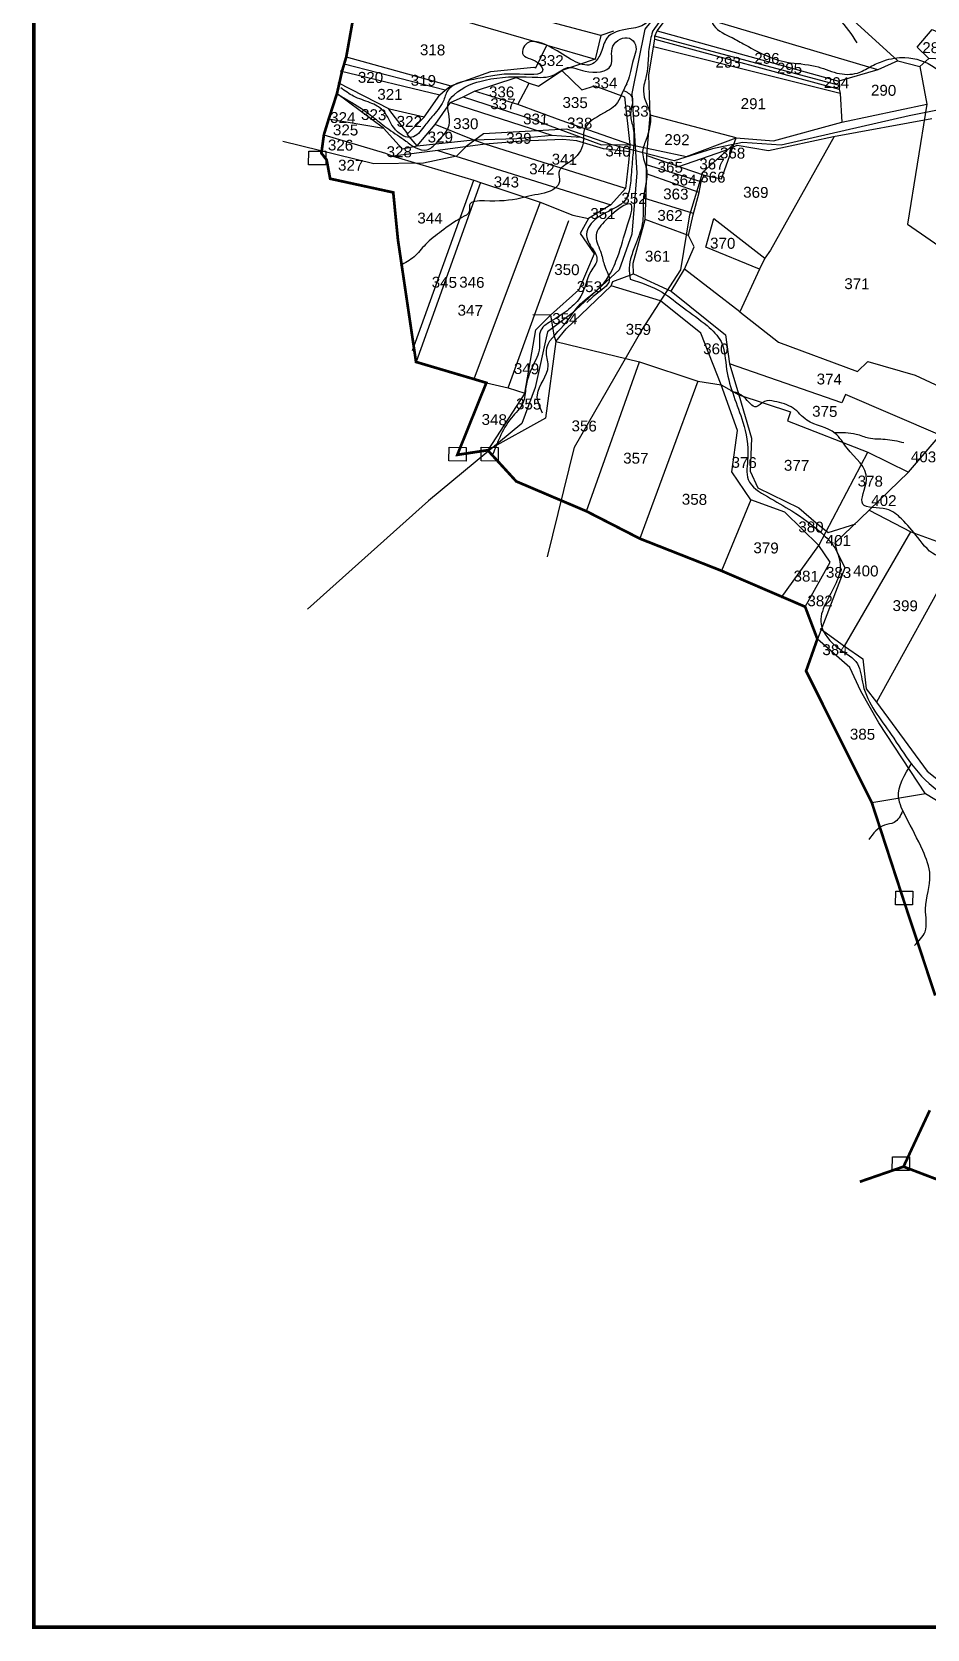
# Model space of a CAD drawing. Header units: inches. Extents: x 188154 to 219324, y 1610300 to 1617572.
# Drawn here: x 188154 to 189827, y 1611295 to 1614279 of the extents above; entities that cross this region are included whole.
import ezdxf
from ezdxf.enums import TextEntityAlignment as Align

# ---------------------------------------------------------------- set-up
doc = ezdxf.new("R2010")
doc.units = ezdxf.units.IN
doc.header["$LTSCALE"] = 15
doc.header["$MEASUREMENT"] = 0
for name, color, linetype in [('PAPER SIZE', 5, 'Continuous'), ('PLOTS', 7, 'Continuous'), ('PLOTS NO', 7, 'Continuous'), ('ROAD', 1, 'Continuous'), ('STREAM', 4, 'Continuous'), ('VILLAGE BOUNDARY STONES', 1, 'Continuous'), ('VILLAGE BOUNDAY', 5, 'Continuous')]:
    doc.layers.add(name, color=color, linetype=linetype)
doc.styles.get("Standard").update_dxf_attribs({"font": 'arial.ttf'})

msp = doc.modelspace()

# ---------------------------------------------------------------- linework, layer by layer
at = {"layer": 'PAPER SIZE', "color": 5, "const_width": 7.11}
msp.add_lwpolyline([(193061.1, 1616258.8), (188158, 1616258.8), (188158, 1611298.8), (193061.1, 1611298.8)], close=True, dxfattribs=at)
at = {"layer": 'PLOTS'}
for points in [[(189217.4, 1614272.4), (188768.9, 1614392)], [(189600.6, 1614381.9), (189772.9, 1614225.3), (189813.8, 1614214.3), (189830.9, 1614229.4), (189809.1, 1614250.3), (189836.7, 1614283.3), (189893.1, 1614258.2), (189868.8, 1614227.6), (189830.9, 1614229.4)], [(189116.8, 1614254.2), (188764.2, 1614357.1)], [(189133.4, 1613701), (189153.2, 1613724.6), (189237.1, 1613804.4), (189240, 1613812.8), (189278.6, 1613827), (189278.2, 1613847.2), (189300.5, 1613928.7), (189302.5, 1613975.3), (189303.9, 1614048.2), (189309.7, 1614123.8), (189307.2, 1614198.3), (189316.1, 1614251.5), (189318.5, 1614265.3), (189318.8, 1614271.1), (189322.8, 1614281.3), (189353.7, 1614321.3), (189378.2, 1614357.4)], [(189735.3, 1614208.3), (189353.7, 1614321.3)], [(189241.6, 1614280.4), (189217.4, 1614272.4), (189206.9, 1614228.3), (189206.9, 1614228.3), (189145, 1614206.7), (189182.4, 1614170.6), (189206.2, 1614178.2), (189262.1, 1614158.1), (189271.9, 1614068.6), (189271, 1614055.2), (189269.1, 1614035.1), (189263.7, 1613986.6), (189236.4, 1613956.2), (189194.6, 1613930.5), (189179.2, 1613902.7), (189205.5, 1613864.4), (189176.6, 1613797.3), (189123.8, 1613749.6), (189129.6, 1613712.9), (189133.4, 1613701), (189114.5, 1613557.7), (189006.3, 1613497.6)], [(189318.5, 1614265.3), (189663.2, 1614172.2)], [(189663.5, 1614178.8), (189318.8, 1614271.1)], [(189322.8, 1614281.3), (189662.5, 1614186.9)], [(188741.9, 1614232.4), (188937.4, 1614178.3)], [(188874.2, 1614066.3), (188855.5, 1614088.2), (188887.7, 1614120), (188916.8, 1614161.5), (188926.5, 1614170.2), (188937.4, 1614178.3), (189012.2, 1614205.3), (189092.3, 1614213.2), (189096.4, 1614212.1), (189116.8, 1614254.2), (189206.9, 1614228.3)], [(189664.8, 1614163.9), (189316.1, 1614251.5)], [(188730.5, 1614206.1), (188916.8, 1614161.5)], [(188926.5, 1614170.2), (188737.9, 1614219)], [(188874.2, 1614066.3), (188908.3, 1614106.4), (188936.5, 1614147.3), (188960.4, 1614157.9), (188981.7, 1614168.2), (189059.2, 1614194.1), (189083.8, 1614183.2), (189100.9, 1614177.9), (189145, 1614206.7)], [(189772.9, 1614225.3), (189735.3, 1614208.3), (189662.5, 1614186.9), (189663.5, 1614178.8), (189663.2, 1614172.2), (189664.8, 1614163.9), (189668.3, 1614110.2)], [(189813.8, 1614214.3), (189827.2, 1614144.4)], [(188708.5, 1614117), (188811.5, 1614099.2), (188846.5, 1614060.9), (188874.2, 1614066.3), (188979.3, 1614077.4), (189061, 1614080.1), (189126.4, 1614086), (189180.6, 1614082.2), (189218.7, 1614068.4), (189271.9, 1614068.6), (189143.5, 1614113.4), (189062.6, 1614143.2), (188981.7, 1614168.2)], [(188887.7, 1614120), (188822.5, 1614134.9), (188726.8, 1614183.7)], [(189062.6, 1614143.2), (189083.8, 1614183.2)], [(188811.5, 1614099.2), (188724.5, 1614163.8)], [(188936.5, 1614147.3), (189126.4, 1614086)], [(188960.4, 1614157.9), (189089.5, 1614116.2), (189180.6, 1614082.2)], [(189271.9, 1614068.6), (189377.9, 1614046.6), (189470.6, 1614081), (189540.6, 1614075.5), (189668.3, 1614110.2), (189827.2, 1614144.4), (189790.6, 1613920.2), (190010.8, 1613767.8), (190150.5, 1613778.3), (190218.8, 1613787.1), (190300.4, 1613668.4), (190361.6, 1613675.6)], [(188821.1, 1614134.6), (188856.4, 1614088.4)], [(189470.6, 1614081), (189309.7, 1614123.8)], [(189361.5, 1614027), (189449.2, 1614057.7), (189472.5, 1614067.6), (189530.8, 1614057.4), (189652.7, 1614083.5), (189836.4, 1614117.4)], [(188700.1, 1614087), (188815.5, 1614052.7), (188829.1, 1614047.2), (188980.5, 1614002), (188992.8, 1613997.8), (189104.5, 1613960.8), (189165.6, 1613936.9), (189194.6, 1613930.5)], [(189271, 1614055.2), (189222.7, 1614060.5), (189172.7, 1614075.8), (189146.8, 1614078.2), (189071.2, 1614075.1), (189001.4, 1614069.3), (188913.1, 1614057.8), (188829.1, 1614047.2)], [(189001.4, 1614069.3), (188979.3, 1614077.4), (188908.3, 1614106.4)], [(189303.9, 1614048.2), (189411, 1614011.2), (189443.2, 1614004.3), (189470.6, 1614081)], [(189653.8, 1614083.5), (189534.9, 1613871.2), (189524, 1613856.5), (189514.2, 1613835.7), (189477.8, 1613756.1), (189550, 1613699.2), (189697.1, 1613644.4), (189716.8, 1613663.6), (189805.4, 1613637.9), (189900.1, 1613593.4)], [(188913.1, 1614057.8), (189236.4, 1613956.2)], [(189263.7, 1613986.6), (189001.4, 1614069.3)], [(189405.5, 1613999), (189303.3, 1614030.5)], [(188865.4, 1613684), (188980.5, 1614002)], [(188992.8, 1613997.8), (188872.3, 1613662.5)], [(189401.6, 1613978.8), (189303.1, 1614013.9)], [(189381.4, 1613898.9), (189390.5, 1613937.5), (189401.6, 1613978.8), (189405.5, 1613999), (189411, 1614011.2)], [(189104.5, 1613960.8), (188980.1, 1613630.6)], [(189391.2, 1613939.6), (189298.2, 1613968.5)], [(189514.2, 1613835.7), (189413.7, 1613877.1), (189429.2, 1613930.3), (189524, 1613856.5)], [(189044.5, 1613614), (189157.9, 1613926.9)], [(189349.4, 1613794.8), (189373.8, 1613835.8), (189392.2, 1613877.3), (189381.4, 1613898.9), (189300.5, 1613928.7)], [(189278.6, 1613827), (189349.4, 1613794.8), (189450.4, 1613713.2), (189458.2, 1613659), (189475.8, 1613600.9), (189499, 1613520.3), (189497, 1613458.4), (189511.1, 1613427.2), (189587.9, 1613389.7), (189620, 1613362), (189642.4, 1613343.6), (189694.4, 1613360.3)], [(189477.8, 1613756.1), (189373.8, 1613835.8)], [(189555, 1613221.8), (189625.1, 1613319.5), (189561.4, 1613381.6), (189498.2, 1613405), (189462.3, 1613457.4), (189473.1, 1613534.7), (189442.9, 1613619.7), (189404.5, 1613716.1), (189329, 1613776.9), (189237.1, 1613804.4)], [(189599.5, 1613205.2), (189646.1, 1613288.5), (189625.1, 1613319.5), (189716.6, 1613494), (189792.5, 1613456.9), (189851.7, 1613525.7), (189900.1, 1613593.4), (189957.2, 1613650.2), (190022.2, 1613693.2), (190159.2, 1613765.7), (190218.8, 1613787.1)], [(189123.8, 1613749.6), (189090.9, 1613750.5)], [(189075.8, 1613604), (189096.4, 1613722.7), (189123.8, 1613749.6)], [(189133.4, 1613701), (189290.2, 1613662.7), (189399.2, 1613626.5), (189442.9, 1613619.7), (189475.8, 1613600.9), (189572.3, 1613569.1), (189566.7, 1613552.3), (189716.6, 1613494)], [(189190.8, 1613383.6), (189290.2, 1613662.7)], [(189719.3, 1613385.3), (189797.2, 1613344.9), (189845.2, 1613327.4), (189885.5, 1613303.1), (189952.3, 1613265.4), (189987.2, 1613248.9), (190014.8, 1613224.4), (190042.1, 1613204.2), (190084.6, 1613187.1), (190321.1, 1613634.7), (190300.4, 1613668.4)], [(189851.7, 1613525.7), (189674.8, 1613601.4), (189667.9, 1613586.3), (189458.2, 1613659)], [(189003.7, 1613623.5), (189044.5, 1613614), (189075.8, 1613604), (189006.3, 1613497.6)], [(189399.2, 1613626.5), (189290.7, 1613332.4)], [(189792.5, 1613456.9), (189719.3, 1613385.3), (189655.2, 1613324.2), (189658.7, 1613308.5), (189673.7, 1613277.7), (189622.4, 1613144.9)], [(189498.2, 1613405), (189443.1, 1613272.4)], [(189673.4, 1613131.3), (189797.2, 1613344.9)], [(189885.5, 1613303.1), (189733.2, 1613026.6)], [(189627.6, 1613164.6), (189673.4, 1613131.3), (189707.1, 1613108), (189713.8, 1613052.1), (189733.2, 1613026.6), (189827.7, 1612897.7), (189905.4, 1612836.5), (189995.5, 1612794), (190005.7, 1612769.8), (190137, 1612724.5)], [(189878.9, 1612469.9), (189886.9, 1612514.6), (189945.2, 1612582.2), (189979, 1612713.5), (189974.9, 1612775.2), (189887.9, 1612817.1), (189824.8, 1612855.5), (189737, 1612988.2), (189703.8, 1613047.2), (189682.8, 1613091.9), (189622.4, 1613144.9)], [(189824.8, 1612855.5), (189724.2, 1612839)]]:
    msp.add_lwpolyline(points, dxfattribs=at)
at = {"layer": 'ROAD'}
for points in [[(190558.2, 1614192.2), (190424.9, 1614246.3), (190300.7, 1614336), (190144, 1614482.7), (190077.5, 1614540.9), (189994.3, 1614573.9), (189836, 1614609.4), (189730.7, 1614637.5), (189646.7, 1614645.3), (189583.5, 1614662.3), (189542.5, 1614522.6), (189494.8, 1614449.8), (189382.6, 1614387.1), (189300, 1614284.2), (189275.5, 1614164.1), (189284.7, 1614016), (189275.9, 1613901.3), (189252.2, 1613834.9), (189163.7, 1613753.2), (189118.1, 1613719), (189095, 1613614.8), (189070.2, 1613547.8), (188895.7, 1613403.3), (188669.5, 1613200.6)], [(190424.9, 1614246.3), (190377.8, 1614270.9), (190150.1, 1614192), (190065, 1614163.8), (189906.5, 1614144.9), (189793.7, 1614122.1), (189555, 1614067.6), (189482.2, 1614072.5), (189426.7, 1614060.8), (189354.7, 1614038.1), (189236.5, 1614069), (189154.4, 1614097.2), (188998.2, 1614088.5), (188966.3, 1614064.7), (188948, 1614046.9), (188886.2, 1614033.6), (188793.6, 1614032.6), (188623.6, 1614074.3)], [(189117.9, 1613298.7), (189168.3, 1613503.3), (189294.5, 1613721.9), (189367, 1613834.5), (189384.2, 1613937.2), (189408.1, 1614017), (189466.3, 1614069.2)]]:
    msp.add_lwpolyline(points, dxfattribs=at)
at = {"layer": 'STREAM'}
for points in [[(189624.9, 1614681.2), (189573.8, 1614659.6), (189557.2, 1614589.5), (189540.5, 1614522.9), (189507.9, 1614478.5), (189452, 1614444.6), (189419.5, 1614448.3), (189397.2, 1614423.3), (189384, 1614399.6), (189344, 1614369.2), (189318.2, 1614336.1), (189300.5, 1614294.3), (189269.8, 1614284.7), (189228.9, 1614267.1), (189218.1, 1614241), (189205.4, 1614221.6), (189135.8, 1614243.7), (189075.3, 1614253.1), (189071.3, 1614238.9), (189098.8, 1614222.8), (189109.1, 1614208.8), (189056.9, 1614200.4), (188988, 1614191.8), (188931.3, 1614169.1), (188923, 1614149.2), (188902, 1614120.4), (188887, 1614101.5), (188864.3, 1614082.2), (188834.2, 1614095.9), (188810.3, 1614132.5), (188786.6, 1614146.7), (188755.7, 1614159), (188731.6, 1614174.6)], [(189314, 1614279), (189352.9, 1614333.2), (189382.2, 1614366), (189407.9, 1614380.1), (189449.9, 1614410.1), (189489.9, 1614431.1), (189508.3, 1614454.8), (189522.5, 1614480.7), (189546.6, 1614505.8), (189572.7, 1614572.7), (189600.5, 1614652.7), (189606.6, 1614664.7), (189649.6, 1614660.9)], [(189567.4, 1614488), (189570.7, 1614466.5), (189575.1, 1614452.6), (189576.3, 1614426), (189580.6, 1614401.4), (189616.6, 1614339.1), (189642.5, 1614319.8), (189662.7, 1614303.1), (189696.4, 1614258.7)], [(189507, 1614443.8), (189501, 1614418.3), (189476.2, 1614399.7), (189464.1, 1614374.8), (189452, 1614351), (189437.4, 1614333.3), (189426.7, 1614295), (189459.6, 1614270.1), (189484, 1614256.9), (189565.5, 1614222.5), (189618.6, 1614215.1), (189658.9, 1614202.3), (189697.3, 1614202.3), (189721, 1614213.8), (189746.7, 1614225.2), (189785.7, 1614231.3), (189842.3, 1614212.2), (189884.4, 1614177.7), (189932.2, 1614154), (189948.9, 1614142), (189988.1, 1614127.7), (190036.6, 1614115.3), (190080.4, 1614099.9)], [(188725.7, 1614162.3), (188767.4, 1614137.9), (188792.9, 1614119.4), (188821.3, 1614097.1), (188853.5, 1614075.1), (188871.9, 1614062.5), (188892.4, 1614058.9), (188910.3, 1614071.5), (188924.8, 1614087.6), (188934.1, 1614104.6), (188933.5, 1614126.1), (188932.3, 1614146.6), (188943.5, 1614161.8), (189001.6, 1614189.2), (189089.6, 1614194.7), (189130.3, 1614198.9), (189155.3, 1614212.4), (189188.2, 1614205.8), (189236.5, 1614216.6), (189240.4, 1614252.3), (189271.1, 1614267.2), (189282.4, 1614255.1), (189276.7, 1614221.8), (189272.1, 1614199.9), (189265.7, 1614181.8)], [(189314, 1614279), (189307.9, 1614250.5), (189305.5, 1614217.1), (189301.9, 1614193.8), (189298.3, 1614179.5), (189299, 1614157), (189308.7, 1614131.1), (189301.7, 1614076.3), (189295.7, 1614053), (189302.9, 1614023.3), (189301.1, 1613991.9), (189296.9, 1613964.5), (189295.9, 1613925.8), (189284.4, 1613886.4), (189275, 1613860.7), (189270.9, 1613837.9), (189272.5, 1613817.3)], [(189266.2, 1614182.3), (189257.8, 1614165.2), (189249, 1614147.2), (189222.5, 1614127), (189186.7, 1614096), (189184.5, 1614071.2), (189161.1, 1614037), (189139.3, 1614016.7), (189140.5, 1613999.5), (189132.7, 1613987.7), (189088.6, 1613973.5), (189068.4, 1613968.5), (189000.1, 1613963.2), (188972.3, 1613955.5), (188971.6, 1613943.5), (188958.1, 1613932.3), (188920, 1613906.8), (188890, 1613881.9), (188868.7, 1613858.8), (188842.7, 1613842.9)], [(189259, 1614170.4), (189275.6, 1614157.7), (189273.3, 1614126.3), (189277.3, 1614102.8), (189279.2, 1614069.4), (189276.4, 1614037), (189273, 1613996.4), (189265.4, 1613967.9), (189210, 1613930.9), (189191, 1613901.3), (189199.3, 1613877.8), (189210.5, 1613854.8), (189199.2, 1613831.5), (189180.4, 1613785.5), (189158.1, 1613761), (189128.2, 1613740.4), (189105.4, 1613721.7), (189103.1, 1613689.3), (189089.7, 1613653.2), (189077.7, 1613615.2), (189072.1, 1613585.7), (189050.7, 1613558.3), (189028.7, 1613521.3), (189015.9, 1613490.5)], [(189108.6, 1613567), (189099.1, 1613601.1), (189119.4, 1613655.7), (189115.9, 1613682.5), (189148.1, 1613730.7), (189179.7, 1613770.9), (189216, 1613801.7), (189233.5, 1613824.4), (189249.3, 1613859.5), (189267.7, 1613918.5), (189274.9, 1613956.1), (189223.9, 1613924.3), (189208.7, 1613896.3), (189218.3, 1613865.7), (189225.1, 1613841.2), (189233.4, 1613814.9), (189208.2, 1613788.5), (189191.7, 1613773.4)], [(189272.5, 1613817.3), (189332.3, 1613792.6), (189372.2, 1613763.4), (189416.4, 1613730.3), (189442.3, 1613700.4), (189452.8, 1613648.5), (189483.1, 1613550.1), (189492.4, 1613484.4), (189493.3, 1613442.7), (189528.9, 1613410.9), (189574.7, 1613384.1), (189630, 1613343), (189655.4, 1613314.5), (189665.1, 1613280), (189657.4, 1613249.7), (189629.2, 1613172.9), (189663.6, 1613126.3), (189697.2, 1613098.7), (189707.8, 1613059.2), (189760.6, 1612966.4), (189798.3, 1612911.1), (189853.9, 1612856.5), (189891, 1612832.7), (189937.3, 1612807.8), (189973.9, 1612785.9), (189991.5, 1612752.3), (189980.1, 1612658.3), (189956.3, 1612583.9), (189913.3, 1612528.2), (189886, 1612485.3), (189862.4, 1612322.8), (189862.4, 1612323.3)], [(190194.4, 1612811), (190152.3, 1612848.2), (190098.1, 1612885), (190091.7, 1612923.2), (190086.3, 1612992.6), (190077, 1613025), (190078.3, 1613054.7), (190072.7, 1613108), (190073.7, 1613150), (190042.9, 1613183.6), (190003, 1613198.3), (189974.3, 1613210.4), (189955.2, 1613241), (189938.7, 1613252.9), (189903.8, 1613272.9), (189893.7, 1613287.7), (189848.9, 1613299.6), (189810.1, 1613334.5), (189779.8, 1613369.1), (189751.7, 1613387.5), (189707.3, 1613396.9), (189714.3, 1613442.7), (189677.9, 1613501.4), (189655.8, 1613529), (189602.8, 1613553.9), (189577.2, 1613576.2), (189542.1, 1613588.9), (189523.6, 1613588.7), (189508.3, 1613578.6), (189485.5, 1613596.5), (189460.8, 1613608.1)], [(189654.3, 1613530.7), (189694.8, 1613527.8), (189718.2, 1613520.6), (189748.9, 1613518.2), (189784, 1613511.9)], [(189803.8, 1612572.3), (189823.6, 1612597.8), (189824.7, 1612641.1), (189832.8, 1612703.7), (189819.3, 1612749.6), (189787.6, 1612813.3), (189774.3, 1612848.8), (189799, 1612912.7)], [(189781.8, 1612823.4), (189765.9, 1612802.2), (189747.9, 1612797.1), (189718.3, 1612770.3)]]:
    msp.add_spline(points, degree=3, dxfattribs=at)
at = {"layer": 'VILLAGE BOUNDARY STONES'}
for points in [[(188671.9, 1614056.4), (188703.8, 1614056), (188703.5, 1614030.5), (188671.6, 1614030.9)], [(188934.3, 1613503.3), (188966.2, 1613502.9), (188965.9, 1613477.4), (188933.9, 1613477.8)], [(188994.2, 1613503), (189026.1, 1613502.6), (189025.8, 1613477.1), (188993.9, 1613477.5)], [(189768.8, 1612673.9), (189800.7, 1612673.5), (189800.4, 1612648), (189768.4, 1612648.5)], [(189762.8, 1612177.6), (189794.7, 1612177.2), (189794.4, 1612151.7), (189762.5, 1612152.2)]]:
    msp.add_lwpolyline(points, close=True, dxfattribs=at)
at = {"layer": 'VILLAGE BOUNDAY', "const_width": 5.08}
for points in [[(189842.7, 1612478.8), (189783.5, 1612657.3), (189724.2, 1612839), (189601.3, 1613085.2), (189622.4, 1613144.9), (189599.5, 1613205.2), (189443.1, 1613272.4), (189290.7, 1613332.4), (189190.8, 1613383.6), (189059.6, 1613439.4), (189006.3, 1613497.6), (188949.5, 1613489), (189003.7, 1613623.5), (188980.1, 1613630.6), (188872.3, 1613662.5), (188838.5, 1613890.6), (188829.7, 1613979.2), (188711.8, 1614004.8), (188705.3, 1614039.8), (188695.4, 1614052.7), (188700.1, 1614087), (188709, 1614116), (188724.5, 1614163.8), (188734.1, 1614206), (188741.9, 1614232.4), (188764.2, 1614357.1)], [(189989, 1612081.1), (189783.4, 1612159.1), (189701.8, 1612130.9), (189783.4, 1612159.1), (189832.5, 1612264.4)]]:
    msp.add_lwpolyline(points, dxfattribs=at)

# ---------------------------------------------------------------- texts
at = {"layer": 'PLOTS NO'}
for s, p in [('288', (189842.1, 1614249.6)), ('318', (188903.3, 1614245.5)), ('332', (189124.7, 1614225.6)), ('293', (189455.7, 1614222.4)), ('296', (189528.1, 1614229.7)), ('320', (188787.2, 1614194)), ('319', (188886, 1614188.5)), ('295', (189570.3, 1614211.1)), ('321', (188823.6, 1614162.3)), ('336', (189032.3, 1614167)), ('334', (189225.1, 1614183.9)), ('294', (189658.2, 1614184.3)), ('290', (189746.2, 1614170)), ('337', (189034.8, 1614144.7)), ('335', (189169.7, 1614147.1)), ('333', (189283.4, 1614131.1)), ('291', (189502.7, 1614145)), ('324', (188735.4, 1614119)), ('323', (188793.2, 1614124.5)), ('322', (188859.7, 1614111.8)), ('330', (188965.3, 1614107.6)), ('331', (189096.1, 1614116.3)), ('338', (189178.2, 1614108.8)), ('326', (188731.3, 1614067.6)), ('325', (188740.7, 1614096)), ('329', (188917.7, 1614082.5)), ('339', (189064.5, 1614080.4)), ('292', (189360, 1614077.8)), ('328', (188840.9, 1614055.1)), ('341', (189149.5, 1614041.1)), ('340', (189249.8, 1614056.4)), ('368', (189463.9, 1614052.8)), ('327', (188750.2, 1614029.9)), ('342', (189107.5, 1614022.9)), ('365', (189347.5, 1614026.4)), ('367', (189425.4, 1614032.3)), ('366', (189427.1, 1614007.8)), ('343', (189041.2, 1613998.8)), ('364', (189372.9, 1614002.4)), ('369', (189507.4, 1613979.3)), ('352', (189279.8, 1613968.1)), ('363', (189357.9, 1613976.2)), ('344', (188898.4, 1613931.1)), ('351', (189221.7, 1613939.7)), ('362', (189347, 1613936.1)), ('361', (189323.7, 1613860)), ('370', (189445.5, 1613884.3)), ('350', (189154.3, 1613835)), ('345', (188925.3, 1613811.3)), ('346', (188976.7, 1613811.3)), ('353', (189196.3, 1613803.2)), ('371', (189696.4, 1613808.5)), ('347', (188973.6, 1613758.9)), ('354', (189150.4, 1613743.4)), ('359', (189287.8, 1613723.3)), ('360', (189432.6, 1613687)), ('349', (189078.8, 1613649.9)), ('374', (189644.7, 1613630.4)), ('355', (189082.9, 1613583.9)), ('375', (189636.3, 1613570.1)), ('348', (189018.5, 1613554.8)), ('356', (189186.6, 1613542.9)), ('357', (189283.1, 1613482.6)), ('376', (189485.6, 1613474.7)), ('403', (189820.8, 1613485.3)), ('377', (189583.5, 1613469.2)), ('378', (189721.3, 1613439.8)), ('358', (189392.7, 1613405.8)), ('402', (189746.7, 1613403.6)), ('380', (189610.5, 1613354.2)), ('401', (189661.6, 1613329)), ('379', (189526.5, 1613315.1)), ('381', (189601.6, 1613262.3)), ('383', (189662.1, 1613269.2)), ('400', (189713, 1613272.1)), ('382', (189627.4, 1613216.1)), ('399', (189786.6, 1613207.1)), ('384', (189655.4, 1613124.7)), ('385', (189706.8, 1612967))]:
    msp.add_text(s, height=20.3, rotation=359.2356, dxfattribs=at).set_placement(p, align=Align.MIDDLE_CENTER)

doc.saveas('drawing.dxf')
